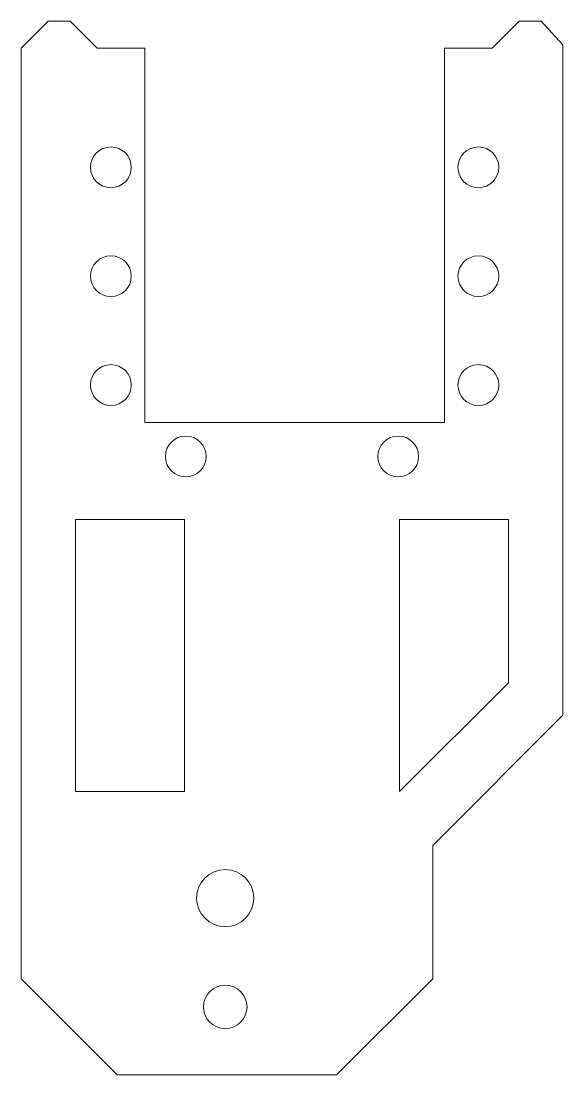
# Model space of a CAD drawing. Header units: millimetres. Extents: x -20.1 to 19.7, y -90.5 to -13.
import ezdxf

# ---------------------------------------------------------------- set-up
doc = ezdxf.new("R2010")
doc.units = ezdxf.units.MM

msp = doc.modelspace()

# ---------------------------------------------------------------- linework, layer by layer
at = {"color": 7, "linetype": 'Continuous', "lineweight": 15}
for points in [[(-16.5, -13), (-18.1, -13), (-20.1, -15), (-20.1, -83.385), (-13.029, -90.456), (3.076, -90.456), (10.147, -83.385), (10.147, -73.587), (19.71, -64.023), (19.71, -14.74), (18.1, -13), (16.5, -13), (14.5, -15), (11, -15), (11, -42.5), (-11, -42.5), (-11, -15), (-14.5, -15)], [(-16.1, -49.633), (-8.1, -49.633), (-8.1, -69.633), (-16.1, -69.633)], [(15.71, -49.633), (15.71, -61.633), (7.71, -69.633), (7.71, -49.633)]]:
    msp.add_lwpolyline(points, close=True, dxfattribs=at)
for centre, radius in [((-13.5, -23.75), 1.5), ((13.5, -23.75), 1.5), ((-13.5, -31.75), 1.5), ((13.5, -31.75), 1.5), ((-13.5, -39.75), 1.5), ((13.5, -39.75), 1.5), ((-8, -45), 1.5), ((7.61, -45), 1.5), ((-5.1, -77.456), 2.1), ((-5.1, -85.456), 1.6)]:
    msp.add_circle(centre, radius, dxfattribs=at)

doc.saveas('drawing.dxf')
